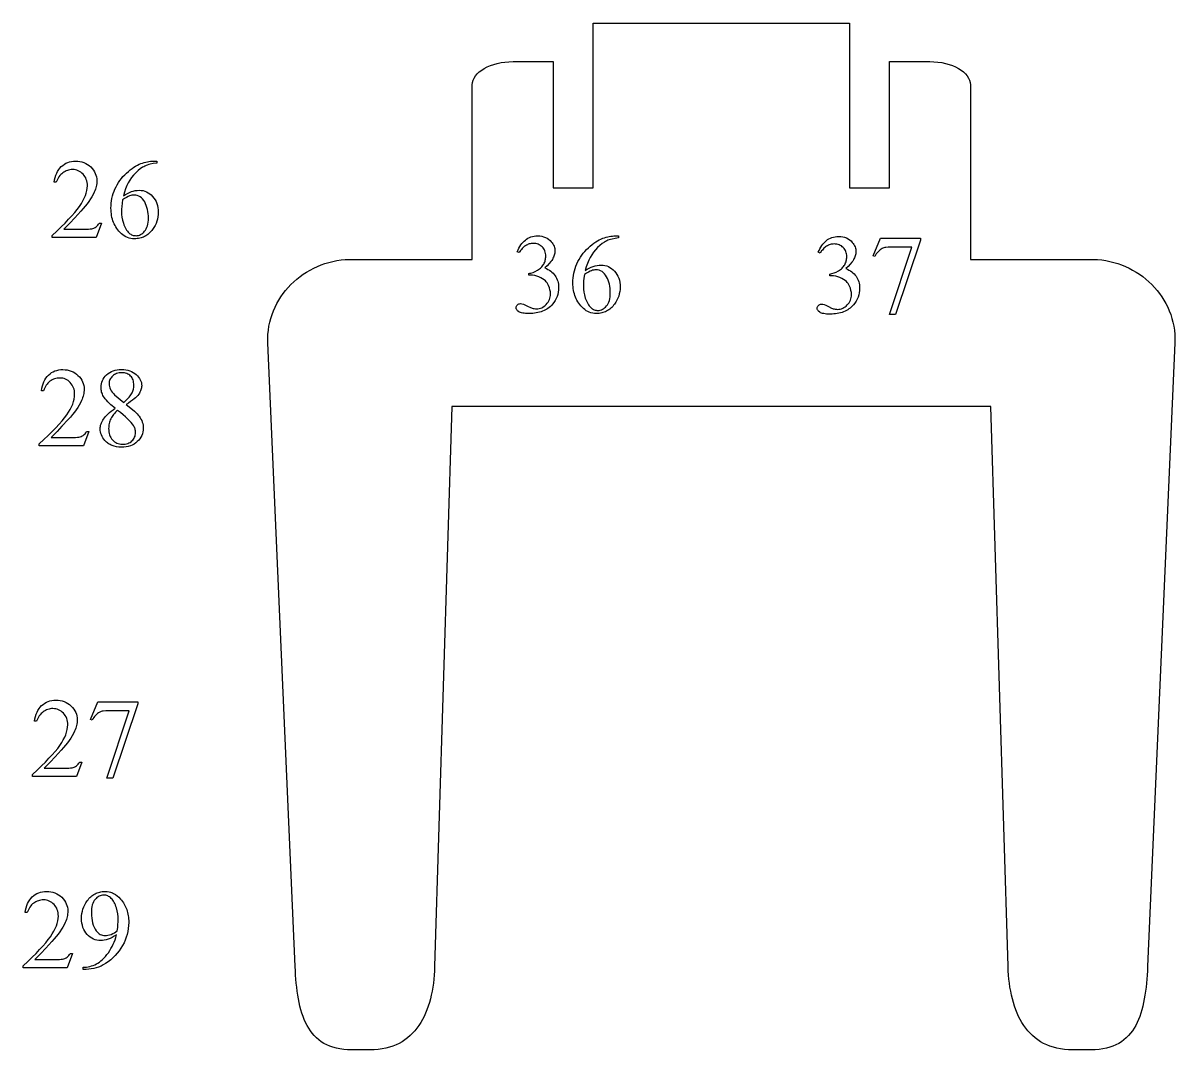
# Model space of a CAD drawing. Extents: x 6 to 600, y -207 to 349.
# Drawn here: x 513.2 to 599.9, y 13.1 to 90.4 of the extents above; entities that cross this region are included whole.
import ezdxf

# ---------------------------------------------------------------- set-up
doc = ezdxf.new("R2010")
doc.units = 0
doc.header["$MEASUREMENT"] = 0
doc.layers.add('EXT', color=1, linetype='CONTINUOUS')
doc.layers.add('TEXT', color=18, linetype='CONTINUOUS')

msp = doc.modelspace()

# ---------------------------------------------------------------- linework, layer by layer
at = {"layer": 'EXT'}
msp.add_lwpolyline([(537.783, 72.593), (547.03, 72.593), (547.03, 85.707), (547.046, 85.887), (547.093, 86.061), (547.169, 86.23), (547.272, 86.392), (547.402, 86.546), (547.556, 86.691), (547.733, 86.827), (547.931, 86.953), (548.149, 87.067), (548.385, 87.168), (548.638, 87.257), (548.905, 87.332), (549.187, 87.391), (549.48, 87.435), (549.783, 87.462), (550.095, 87.471), (553.117, 87.471), (553.117, 77.966), (556.117, 77.966), (556.117, 90.368), (575.408, 90.368), (575.408, 77.966), (578.408, 77.966), (578.408, 87.471), (581.43, 87.471), (581.742, 87.462), (582.045, 87.435), (582.338, 87.391), (582.62, 87.332), (582.888, 87.257), (583.14, 87.168), (583.376, 87.067), (583.594, 86.953), (583.793, 86.827), (583.969, 86.691), (584.123, 86.546), (584.253, 86.392), (584.356, 86.23), (584.432, 86.061), (584.479, 85.887), (584.495, 85.707), (584.495, 72.593), (593.742, 72.593), (594.059, 72.577), (594.371, 72.547), (594.68, 72.501), (594.985, 72.441), (595.285, 72.366), (595.579, 72.277), (595.868, 72.174), (596.151, 72.058), (596.427, 71.93), (596.696, 71.789), (596.957, 71.636), (597.211, 71.471), (597.455, 71.295), (597.691, 71.108), (597.918, 70.91), (598.134, 70.703), (598.341, 70.485), (598.536, 70.259), (598.72, 70.023), (598.892, 69.779), (599.052, 69.526), (599.2, 69.266), (599.334, 68.999), (599.455, 68.724), (599.561, 68.443), (599.653, 68.155), (599.73, 67.862), (599.792, 67.563), (599.837, 67.259), (599.866, 66.951), (599.879, 66.638), (599.873, 66.321), (597.819, 19.397), (597.803, 19.076), (597.784, 18.758), (597.761, 18.446), (597.734, 18.138), (597.702, 17.835), (597.665, 17.538), (597.622, 17.247), (597.574, 16.963), (597.519, 16.685), (597.458, 16.415), (597.389, 16.152), (597.313, 15.897), (597.229, 15.651), (597.136, 15.414), (597.035, 15.186), (596.924, 14.968), (596.804, 14.76), (596.673, 14.562), (596.532, 14.375), (596.38, 14.2), (596.217, 14.036), (596.042, 13.884), (595.855, 13.745), (595.656, 13.619), (595.443, 13.506), (595.217, 13.407), (594.978, 13.322), (594.724, 13.252), (594.455, 13.196), (594.171, 13.156), (593.872, 13.132), (593.557, 13.124), (592.195, 13.124), (591.878, 13.132), (591.573, 13.156), (591.281, 13.196), (591, 13.252), (590.732, 13.322), (590.475, 13.407), (590.23, 13.507), (589.995, 13.619), (589.772, 13.746), (589.56, 13.885), (589.359, 14.037), (589.169, 14.2), (588.989, 14.376), (588.819, 14.563), (588.659, 14.76), (588.509, 14.969), (588.369, 15.187), (588.239, 15.415), (588.118, 15.652), (588.007, 15.898), (587.904, 16.153), (587.81, 16.416), (587.726, 16.686), (587.649, 16.964), (587.582, 17.248), (587.522, 17.539), (587.471, 17.836), (587.427, 18.138), (587.392, 18.446), (587.364, 18.759), (587.343, 19.076), (587.329, 19.397), (586.033, 61.519), (565.763, 61.519), (545.492, 61.519), (544.196, 19.397), (544.182, 19.076), (544.162, 18.759), (544.133, 18.446), (544.098, 18.138), (544.054, 17.836), (544.003, 17.539), (543.943, 17.248), (543.876, 16.964), (543.799, 16.686), (543.715, 16.416), (543.621, 16.153), (543.519, 15.898), (543.407, 15.652), (543.286, 15.415), (543.156, 15.187), (543.016, 14.969), (542.866, 14.76), (542.706, 14.563), (542.537, 14.376), (542.356, 14.2), (542.166, 14.037), (541.965, 13.885), (541.753, 13.746), (541.53, 13.619), (541.296, 13.507), (541.05, 13.407), (540.793, 13.322), (540.525, 13.252), (540.244, 13.196), (539.952, 13.156), (539.647, 13.132), (539.331, 13.124), (537.968, 13.124), (537.653, 13.132), (537.354, 13.156), (537.07, 13.196), (536.802, 13.252), (536.548, 13.322), (536.308, 13.407), (536.082, 13.506), (535.869, 13.619), (535.67, 13.745), (535.483, 13.884), (535.308, 14.036), (535.145, 14.2), (534.993, 14.375), (534.852, 14.562), (534.722, 14.76), (534.601, 14.968), (534.49, 15.186), (534.389, 15.414), (534.296, 15.651), (534.212, 15.897), (534.136, 16.152), (534.067, 16.415), (534.006, 16.685), (533.951, 16.963), (533.903, 17.247), (533.86, 17.538), (533.823, 17.835), (533.791, 18.138), (533.764, 18.446), (533.741, 18.758), (533.722, 19.076), (533.706, 19.397), (531.652, 66.321), (531.647, 66.638), (531.659, 66.951), (531.688, 67.259), (531.733, 67.563), (531.795, 67.862), (531.872, 68.155), (531.964, 68.443), (532.07, 68.724), (532.191, 68.999), (532.325, 69.266), (532.473, 69.526), (532.633, 69.779), (532.805, 70.023), (532.989, 70.259), (533.185, 70.485), (533.391, 70.703), (533.607, 70.91), (533.834, 71.108), (534.07, 71.295), (534.314, 71.471), (534.568, 71.636), (534.829, 71.789), (535.098, 71.93), (535.374, 72.058), (535.657, 72.174), (535.946, 72.277), (536.24, 72.366), (536.54, 72.441), (536.845, 72.501), (537.154, 72.547), (537.467, 72.577)], close=True, dxfattribs=at)
at = {"layer": 'TEXT'}
for points in [[(519.134, 75.32), (518.74, 74.238), (515.421, 74.238), (515.421, 74.391), (515.774, 74.717), (516.099, 75.028), (516.398, 75.324), (516.669, 75.605), (516.913, 75.87), (517.13, 76.119), (517.32, 76.354), (517.483, 76.573), (517.623, 76.782), (517.744, 76.987), (517.847, 77.187), (517.931, 77.383), (517.996, 77.574), (518.043, 77.761), (518.071, 77.943), (518.08, 78.12), (518.075, 78.251), (518.06, 78.376), (518.034, 78.495), (517.998, 78.608), (517.952, 78.715), (517.896, 78.816), (517.829, 78.911), (517.752, 79), (517.669, 79.081), (517.581, 79.151), (517.489, 79.21), (517.393, 79.258), (517.293, 79.296), (517.189, 79.323), (517.081, 79.339), (516.968, 79.344), (516.866, 79.34), (516.766, 79.329), (516.669, 79.31), (516.575, 79.284), (516.483, 79.249), (516.394, 79.208), (516.308, 79.158), (516.224, 79.102), (516.144, 79.037), (516.07, 78.966), (516.001, 78.888), (515.937, 78.802), (515.879, 78.71), (515.826, 78.61), (515.779, 78.504), (515.736, 78.39), (515.583, 78.39), (515.614, 78.576), (515.655, 78.752), (515.707, 78.916), (515.768, 79.068), (515.84, 79.21), (515.922, 79.341), (516.014, 79.46), (516.116, 79.568), (516.227, 79.664), (516.344, 79.748), (516.468, 79.818), (516.599, 79.876), (516.736, 79.921), (516.88, 79.953), (517.031, 79.972), (517.188, 79.979), (517.356, 79.972), (517.516, 79.951), (517.67, 79.917), (517.816, 79.869), (517.956, 79.807), (518.088, 79.732), (518.213, 79.642), (518.331, 79.539), (518.439, 79.427), (518.532, 79.309), (518.61, 79.187), (518.675, 79.06), (518.725, 78.928), (518.761, 78.791), (518.782, 78.649), (518.79, 78.502), (518.786, 78.395), (518.777, 78.288), (518.762, 78.182), (518.74, 78.075), (518.712, 77.968), (518.678, 77.861), (518.637, 77.754), (518.59, 77.648), (518.508, 77.478), (518.413, 77.307), (518.307, 77.132), (518.188, 76.956), (518.058, 76.777), (517.915, 76.595), (517.761, 76.411), (517.595, 76.225), (517.127, 75.717), (516.756, 75.32), (516.482, 75.036), (516.305, 74.864), (517.773, 74.864), (517.981, 74.866), (518.154, 74.872), (518.295, 74.883), (518.402, 74.897), (518.49, 74.918), (518.573, 74.948), (518.653, 74.986), (518.727, 75.032), (518.798, 75.088), (518.863, 75.155), (518.924, 75.232), (518.98, 75.32)], [(523.295, 79.979), (523.295, 79.825), (523.033, 79.792), (522.797, 79.744), (522.689, 79.715), (522.586, 79.683), (522.49, 79.647), (522.401, 79.608), (522.314, 79.564), (522.228, 79.515), (522.056, 79.401), (521.886, 79.265), (521.716, 79.108), (521.554, 78.935), (521.407, 78.753), (521.274, 78.561), (521.156, 78.359), (521.05, 78.143), (520.952, 77.907), (520.864, 77.652), (520.785, 77.378), (520.934, 77.474), (521.084, 77.558), (521.233, 77.628), (521.383, 77.686), (521.533, 77.731), (521.683, 77.763), (521.833, 77.782), (521.984, 77.789), (522.125, 77.781), (522.262, 77.76), (522.395, 77.723), (522.522, 77.672), (522.644, 77.607), (522.762, 77.527), (522.875, 77.433), (522.983, 77.324), (523.083, 77.204), (523.169, 77.075), (523.241, 76.938), (523.301, 76.793), (523.347, 76.64), (523.38, 76.478), (523.4, 76.308), (523.407, 76.129), (523.4, 75.955), (523.38, 75.785), (523.346, 75.618), (523.3, 75.455), (523.24, 75.296), (523.166, 75.142), (523.079, 74.991), (522.979, 74.843), (522.914, 74.758), (522.845, 74.678), (522.775, 74.604), (522.701, 74.535), (522.625, 74.471), (522.547, 74.414), (522.466, 74.361), (522.382, 74.314), (522.296, 74.273), (522.207, 74.237), (522.115, 74.207), (522.021, 74.182), (521.924, 74.163), (521.825, 74.149), (521.723, 74.141), (521.619, 74.138), (521.477, 74.144), (521.341, 74.162), (521.211, 74.192), (521.086, 74.234), (520.966, 74.287), (520.852, 74.353), (520.743, 74.43), (520.64, 74.52), (520.544, 74.614), (520.455, 74.712), (520.372, 74.814), (520.295, 74.919), (520.224, 75.027), (520.159, 75.139), (520.101, 75.254), (520.049, 75.372), (520.002, 75.494), (519.962, 75.62), (519.928, 75.749), (519.901, 75.881), (519.879, 76.017), (519.864, 76.156), (519.855, 76.299), (519.851, 76.445), (519.856, 76.632), (519.87, 76.817), (519.894, 77), (519.927, 77.181), (519.97, 77.359), (520.022, 77.535), (520.083, 77.709), (520.154, 77.88), (520.234, 78.048), (520.322, 78.21), (520.418, 78.369), (520.522, 78.522), (520.634, 78.67), (520.754, 78.814), (520.883, 78.953), (521.019, 79.087), (521.159, 79.213), (521.297, 79.329), (521.434, 79.434), (521.569, 79.528), (521.703, 79.611), (521.836, 79.684), (521.966, 79.745), (522.096, 79.796), (522.223, 79.839), (522.348, 79.876), (522.472, 79.908), (522.592, 79.933), (522.711, 79.953), (522.828, 79.967), (522.942, 79.976), (523.054, 79.979)], [(520.714, 77.075), (520.682, 76.809), (520.658, 76.569), (520.644, 76.356), (520.64, 76.171), (520.649, 75.967), (520.676, 75.755), (520.722, 75.535), (520.787, 75.306), (520.826, 75.192), (520.869, 75.085), (520.917, 74.983), (520.97, 74.887), (521.027, 74.798), (521.088, 74.714), (521.154, 74.637), (521.225, 74.565), (521.279, 74.52), (521.336, 74.48), (521.396, 74.447), (521.459, 74.419), (521.525, 74.398), (521.593, 74.383), (521.665, 74.374), (521.739, 74.37), (521.828, 74.376), (521.915, 74.392), (521.999, 74.418), (522.081, 74.456), (522.16, 74.503), (522.237, 74.562), (522.312, 74.631), (522.384, 74.711), (522.451, 74.8), (522.508, 74.899), (522.557, 75.007), (522.597, 75.123), (522.628, 75.249), (522.65, 75.384), (522.664, 75.528), (522.668, 75.681), (522.664, 75.856), (522.651, 76.024), (522.628, 76.186), (522.598, 76.343), (522.558, 76.493), (522.509, 76.638), (522.452, 76.777), (522.386, 76.909), (522.312, 77.031), (522.23, 77.136), (522.141, 77.225), (522.045, 77.298), (521.941, 77.355), (521.83, 77.395), (521.711, 77.42), (521.585, 77.428), (521.505, 77.424), (521.422, 77.411), (521.336, 77.39), (521.247, 77.361), (521.146, 77.319), (521.024, 77.257), (520.88, 77.175)], [(550.411, 73.17), (550.473, 73.308), (550.539, 73.438), (550.609, 73.56), (550.683, 73.673), (550.761, 73.779), (550.843, 73.877), (550.929, 73.966), (551.019, 74.047), (551.113, 74.12), (551.213, 74.182), (551.319, 74.236), (551.431, 74.279), (551.548, 74.313), (551.671, 74.337), (551.799, 74.351), (551.933, 74.356), (552.097, 74.349), (552.252, 74.329), (552.396, 74.294), (552.531, 74.246), (552.655, 74.185), (552.77, 74.109), (552.875, 74.02), (552.97, 73.917), (553.035, 73.834), (553.09, 73.75), (553.137, 73.664), (553.176, 73.577), (553.206, 73.489), (553.227, 73.399), (553.24, 73.308), (553.244, 73.216), (553.241, 73.139), (553.232, 73.061), (553.217, 72.984), (553.196, 72.906), (553.169, 72.828), (553.136, 72.749), (553.096, 72.67), (553.051, 72.591), (553, 72.512), (552.943, 72.432), (552.81, 72.271), (552.653, 72.109), (552.473, 71.946), (552.598, 71.893), (552.716, 71.834), (552.826, 71.769), (552.928, 71.699), (553.022, 71.624), (553.108, 71.543), (553.186, 71.457), (553.257, 71.365), (553.319, 71.269), (553.373, 71.168), (553.418, 71.064), (553.456, 70.955), (553.485, 70.842), (553.505, 70.724), (553.518, 70.603), (553.522, 70.478), (553.515, 70.298), (553.493, 70.125), (553.457, 69.958), (553.406, 69.796), (553.341, 69.641), (553.261, 69.492), (553.166, 69.349), (553.057, 69.212), (552.98, 69.128), (552.898, 69.049), (552.811, 68.976), (552.721, 68.908), (552.626, 68.845), (552.527, 68.788), (552.423, 68.736), (552.316, 68.69), (552.204, 68.649), (552.088, 68.614), (551.968, 68.584), (551.843, 68.559), (551.715, 68.54), (551.582, 68.526), (551.444, 68.518), (551.303, 68.516), (551.166, 68.518), (551.041, 68.524), (550.928, 68.535), (550.825, 68.551), (550.734, 68.571), (550.654, 68.595), (550.586, 68.624), (550.529, 68.657), (550.439, 68.728), (550.404, 68.765), (550.375, 68.803), (550.353, 68.841), (550.337, 68.88), (550.327, 68.919), (550.324, 68.959), (550.33, 69.018), (550.348, 69.072), (550.379, 69.124), (550.421, 69.171), (550.472, 69.211), (550.529, 69.239), (550.59, 69.257), (550.656, 69.262), (550.76, 69.254), (550.867, 69.229), (550.982, 69.181), (551.187, 69.078), (551.397, 68.973), (551.474, 68.941), (551.531, 68.922), (551.609, 68.902), (551.69, 68.888), (551.773, 68.879), (551.859, 68.876), (551.963, 68.882), (552.063, 68.897), (552.16, 68.923), (552.254, 68.958), (552.345, 69.004), (552.431, 69.061), (552.515, 69.127), (552.595, 69.204), (552.668, 69.288), (552.732, 69.376), (552.786, 69.467), (552.83, 69.562), (552.864, 69.661), (552.889, 69.763), (552.903, 69.87), (552.908, 69.98), (552.899, 70.143), (552.872, 70.303), (552.826, 70.462), (552.763, 70.619), (552.708, 70.728), (552.65, 70.823), (552.589, 70.904), (552.526, 70.971), (552.429, 71.052), (552.315, 71.129), (552.184, 71.203), (552.037, 71.272), (551.881, 71.331), (551.723, 71.373), (551.563, 71.398), (551.402, 71.407), (551.27, 71.407), (551.27, 71.531), (551.352, 71.544), (551.434, 71.562), (551.598, 71.611), (551.762, 71.68), (551.927, 71.768), (552.007, 71.818), (552.081, 71.87), (552.149, 71.925), (552.212, 71.982), (552.269, 72.042), (552.32, 72.105), (552.366, 72.169), (552.406, 72.237), (552.441, 72.306), (552.472, 72.377), (552.497, 72.449), (552.518, 72.524), (552.535, 72.6), (552.546, 72.678), (552.553, 72.757), (552.556, 72.838), (552.551, 72.942), (552.539, 73.041), (552.518, 73.135), (552.489, 73.224), (552.451, 73.308), (552.405, 73.387), (552.351, 73.46), (552.288, 73.529), (552.219, 73.59), (552.146, 73.644), (552.069, 73.689), (551.988, 73.726), (551.902, 73.755), (551.813, 73.776), (551.72, 73.788), (551.622, 73.792), (551.543, 73.789), (551.465, 73.781), (551.388, 73.768), (551.314, 73.749), (551.241, 73.725), (551.17, 73.695), (551.1, 73.66), (551.032, 73.62), (550.966, 73.574), (550.901, 73.523), (550.838, 73.467), (550.777, 73.405), (550.717, 73.338), (550.659, 73.265), (550.548, 73.104)], [(558.035, 74.356), (558.035, 74.203), (557.774, 74.169), (557.538, 74.121), (557.429, 74.092), (557.327, 74.06), (557.231, 74.024), (557.141, 73.985), (557.055, 73.941), (556.969, 73.892), (556.797, 73.778), (556.626, 73.642), (556.457, 73.485), (556.295, 73.312), (556.148, 73.13), (556.015, 72.938), (555.897, 72.736), (555.79, 72.52), (555.693, 72.285), (555.605, 72.03), (555.526, 71.755), (555.675, 71.852), (555.825, 71.935), (555.974, 72.006), (556.124, 72.063), (556.274, 72.108), (556.424, 72.14), (556.574, 72.16), (556.724, 72.166), (556.866, 72.159), (557.003, 72.137), (557.135, 72.101), (557.263, 72.05), (557.385, 71.985), (557.503, 71.905), (557.616, 71.81), (557.724, 71.701), (557.823, 71.581), (557.909, 71.453), (557.982, 71.316), (558.042, 71.17), (558.088, 71.017), (558.121, 70.855), (558.141, 70.685), (558.147, 70.507), (558.141, 70.332), (558.121, 70.162), (558.087, 69.995), (558.041, 69.833), (557.98, 69.674), (557.907, 69.519), (557.82, 69.368), (557.72, 69.221), (557.654, 69.135), (557.586, 69.055), (557.515, 68.981), (557.442, 68.912), (557.366, 68.849), (557.288, 68.791), (557.206, 68.739), (557.123, 68.692), (557.036, 68.651), (556.947, 68.615), (556.856, 68.584), (556.762, 68.56), (556.665, 68.54), (556.566, 68.527), (556.464, 68.518), (556.359, 68.516), (556.218, 68.522), (556.082, 68.539), (555.951, 68.569), (555.826, 68.611), (555.707, 68.665), (555.593, 68.73), (555.484, 68.808), (555.38, 68.897), (555.285, 68.992), (555.196, 69.09), (555.113, 69.191), (555.036, 69.296), (554.965, 69.404), (554.9, 69.516), (554.842, 69.631), (554.789, 69.75), (554.743, 69.872), (554.703, 69.997), (554.669, 70.126), (554.642, 70.258), (554.62, 70.394), (554.605, 70.533), (554.595, 70.676), (554.592, 70.822), (554.597, 71.01), (554.611, 71.195), (554.635, 71.378), (554.668, 71.558), (554.711, 71.737), (554.763, 71.912), (554.824, 72.086), (554.895, 72.257), (554.975, 72.425), (555.063, 72.588), (555.159, 72.746), (555.263, 72.899), (555.375, 73.048), (555.495, 73.191), (555.624, 73.33), (555.76, 73.464), (555.9, 73.591), (556.038, 73.706), (556.175, 73.811), (556.31, 73.905), (556.444, 73.988), (556.576, 74.061), (556.707, 74.123), (556.836, 74.174), (556.964, 74.217), (557.089, 74.254), (557.212, 74.285), (557.333, 74.311), (557.452, 74.331), (557.568, 74.345), (557.683, 74.353), (557.795, 74.356)], [(573.05, 73.126), (573.112, 73.264), (573.178, 73.394), (573.248, 73.516), (573.322, 73.629), (573.4, 73.735), (573.482, 73.832), (573.567, 73.922), (573.657, 74.003), (573.752, 74.076), (573.852, 74.138), (573.958, 74.191), (574.069, 74.235), (574.187, 74.269), (574.309, 74.293), (574.438, 74.307), (574.572, 74.312), (574.736, 74.305), (574.89, 74.285), (575.035, 74.25), (575.169, 74.202), (575.294, 74.14), (575.409, 74.065), (575.514, 73.975), (575.609, 73.872), (575.673, 73.79), (575.729, 73.706), (575.776, 73.62), (575.814, 73.533), (575.844, 73.445), (575.866, 73.355), (575.878, 73.264), (575.883, 73.171), (575.88, 73.094), (575.871, 73.017), (575.856, 72.94), (575.835, 72.862), (575.807, 72.784), (575.774, 72.705), (575.735, 72.626), (575.69, 72.547), (575.639, 72.468), (575.581, 72.388), (575.449, 72.227), (575.292, 72.065), (575.111, 71.902), (575.237, 71.848), (575.355, 71.79), (575.465, 71.725), (575.566, 71.655), (575.661, 71.58), (575.747, 71.499), (575.825, 71.413), (575.895, 71.321), (575.957, 71.225), (576.011, 71.124), (576.057, 71.019), (576.094, 70.911), (576.123, 70.798), (576.144, 70.68), (576.157, 70.559), (576.161, 70.434), (576.153, 70.254), (576.132, 70.081), (576.095, 69.913), (576.045, 69.752), (575.979, 69.597), (575.899, 69.448), (575.805, 69.305), (575.696, 69.168), (575.618, 69.084), (575.536, 69.005), (575.45, 68.932), (575.359, 68.863), (575.265, 68.801), (575.165, 68.744), (575.062, 68.692), (574.955, 68.646), (574.843, 68.605), (574.727, 68.569), (574.606, 68.54), (574.482, 68.515), (574.353, 68.496), (574.22, 68.482), (574.083, 68.474), (573.941, 68.471), (573.805, 68.474), (573.68, 68.48), (573.566, 68.491), (573.464, 68.507), (573.373, 68.527), (573.293, 68.551), (573.225, 68.579), (573.168, 68.612), (573.078, 68.684), (573.043, 68.721), (573.014, 68.759), (572.991, 68.797), (572.975, 68.836), (572.966, 68.875), (572.962, 68.915), (572.969, 68.974), (572.987, 69.028), (573.017, 69.079), (573.06, 69.127), (573.111, 69.167), (573.167, 69.195), (573.228, 69.212), (573.294, 69.218), (573.399, 69.21), (573.506, 69.185), (573.621, 69.137), (573.825, 69.034), (574.036, 68.929), (574.112, 68.897), (574.17, 68.878), (574.248, 68.858), (574.328, 68.844), (574.411, 68.835), (574.497, 68.832), (574.601, 68.837), (574.702, 68.853), (574.799, 68.878), (574.893, 68.914), (574.983, 68.96), (575.07, 69.017), (575.154, 69.083), (575.234, 69.16), (575.307, 69.244), (575.371, 69.331), (575.424, 69.423), (575.468, 69.518), (575.503, 69.617), (575.527, 69.719), (575.542, 69.826), (575.547, 69.936), (575.538, 70.099), (575.51, 70.259), (575.465, 70.418), (575.402, 70.575), (575.346, 70.684), (575.289, 70.779), (575.228, 70.86), (575.165, 70.927), (575.068, 71.008), (574.954, 71.085), (574.823, 71.159), (574.676, 71.228), (574.519, 71.287), (574.361, 71.329), (574.202, 71.354), (574.041, 71.363), (573.908, 71.363), (573.908, 71.487), (573.99, 71.5), (574.072, 71.518), (574.236, 71.567), (574.401, 71.636), (574.566, 71.724), (574.645, 71.774), (574.719, 71.826), (574.788, 71.881), (574.85, 71.938), (574.907, 71.998), (574.959, 72.06), (575.005, 72.125), (575.045, 72.192), (575.08, 72.262), (575.11, 72.333), (575.136, 72.405), (575.157, 72.48), (575.173, 72.556), (575.185, 72.633), (575.192, 72.713), (575.194, 72.794), (575.19, 72.898), (575.177, 72.997), (575.157, 73.091), (575.127, 73.18), (575.09, 73.264), (575.044, 73.343), (574.989, 73.416), (574.927, 73.485), (574.858, 73.546), (574.785, 73.6), (574.708, 73.645), (574.626, 73.682), (574.541, 73.711), (574.452, 73.732), (574.358, 73.744), (574.261, 73.748), (574.181, 73.745), (574.103, 73.737), (574.027, 73.724), (573.953, 73.705), (573.88, 73.681), (573.808, 73.651), (573.739, 73.616), (573.671, 73.576), (573.604, 73.53), (573.54, 73.479), (573.477, 73.423), (573.415, 73.361), (573.356, 73.293), (573.298, 73.221), (573.186, 73.059)], [(577.72, 74.196), (580.736, 74.196), (580.736, 74.038), (578.861, 68.455), (578.397, 68.455), (580.077, 73.52), (578.529, 73.52), (578.312, 73.513), (578.128, 73.492), (578.049, 73.476), (577.978, 73.457), (577.915, 73.434), (577.861, 73.408), (577.776, 73.357), (577.696, 73.299), (577.619, 73.236), (577.547, 73.165), (577.479, 73.088), (577.416, 73.005), (577.356, 72.915), (577.301, 72.819), (577.181, 72.864)], [(555.455, 71.453), (555.422, 71.186), (555.399, 70.946), (555.385, 70.734), (555.38, 70.548), (555.39, 70.345), (555.417, 70.133), (555.463, 69.912), (555.528, 69.683), (555.567, 69.57), (555.61, 69.462), (555.658, 69.36), (555.711, 69.265), (555.768, 69.175), (555.829, 69.092), (555.895, 69.014), (555.965, 68.943), (556.02, 68.897), (556.077, 68.858), (556.137, 68.824), (556.2, 68.797), (556.265, 68.775), (556.334, 68.76), (556.405, 68.751), (556.48, 68.748), (556.569, 68.753), (556.655, 68.769), (556.74, 68.796), (556.821, 68.833), (556.901, 68.881), (556.978, 68.939), (557.053, 69.008), (557.125, 69.088), (557.191, 69.178), (557.249, 69.276), (557.298, 69.384), (557.338, 69.501), (557.369, 69.627), (557.391, 69.762), (557.405, 69.906), (557.409, 70.059), (557.405, 70.233), (557.391, 70.401), (557.369, 70.564), (557.338, 70.72), (557.299, 70.871), (557.25, 71.015), (557.193, 71.154), (557.127, 71.287), (557.053, 71.408), (556.971, 71.513), (556.882, 71.603), (556.786, 71.675), (556.682, 71.732), (556.571, 71.773), (556.452, 71.797), (556.326, 71.805), (556.246, 71.801), (556.163, 71.789), (556.077, 71.768), (555.988, 71.739), (555.887, 71.696), (555.765, 71.634), (555.621, 71.553)], [(518.174, 59.642), (517.78, 58.56), (514.461, 58.56), (514.461, 58.713), (514.814, 59.04), (515.139, 59.351), (515.438, 59.646), (515.709, 59.927), (515.953, 60.192), (516.17, 60.442), (516.36, 60.676), (516.523, 60.895), (516.663, 61.105), (516.784, 61.309), (516.887, 61.51), (516.971, 61.705), (517.036, 61.896), (517.083, 62.083), (517.111, 62.265), (517.12, 62.443), (517.115, 62.573), (517.1, 62.698), (517.074, 62.817), (517.038, 62.93), (516.992, 63.037), (516.936, 63.138), (516.869, 63.233), (516.793, 63.322), (516.709, 63.403), (516.621, 63.473), (516.529, 63.532), (516.433, 63.58), (516.333, 63.618), (516.229, 63.645), (516.121, 63.661), (516.009, 63.666), (515.906, 63.662), (515.807, 63.651), (515.709, 63.632), (515.615, 63.606), (515.523, 63.571), (515.434, 63.53), (515.348, 63.48), (515.264, 63.424), (515.184, 63.359), (515.11, 63.288), (515.041, 63.21), (514.977, 63.124), (514.919, 63.032), (514.866, 62.932), (514.819, 62.826), (514.777, 62.712), (514.623, 62.712), (514.654, 62.898), (514.695, 63.074), (514.747, 63.238), (514.808, 63.39), (514.88, 63.532), (514.962, 63.663), (515.054, 63.782), (515.156, 63.89), (515.267, 63.987), (515.384, 64.07), (515.508, 64.141), (515.639, 64.198), (515.776, 64.243), (515.92, 64.275), (516.071, 64.295), (516.229, 64.301), (516.396, 64.294), (516.557, 64.273), (516.71, 64.239), (516.856, 64.191), (516.996, 64.129), (517.128, 64.054), (517.253, 63.964), (517.371, 63.861), (517.479, 63.749), (517.572, 63.632), (517.651, 63.509), (517.715, 63.382), (517.765, 63.25), (517.801, 63.113), (517.823, 62.971), (517.83, 62.824), (517.827, 62.717), (517.817, 62.611), (517.802, 62.504), (517.78, 62.397), (517.752, 62.29), (517.718, 62.183), (517.677, 62.076), (517.631, 61.97), (517.548, 61.8), (517.453, 61.629), (517.347, 61.455), (517.228, 61.278), (517.098, 61.099), (516.955, 60.917), (516.801, 60.733), (516.635, 60.547), (516.167, 60.039), (515.796, 59.642), (515.522, 59.358), (515.345, 59.186), (516.813, 59.186), (517.021, 59.188), (517.195, 59.194), (517.335, 59.205), (517.442, 59.219), (517.53, 59.24), (517.613, 59.27), (517.693, 59.308), (517.768, 59.354), (517.838, 59.41), (517.903, 59.477), (517.964, 59.554), (518.021, 59.642)], [(520.157, 61.393), (519.853, 61.653), (519.723, 61.773), (519.608, 61.887), (519.508, 61.993), (519.422, 62.093), (519.352, 62.186), (519.296, 62.272), (519.251, 62.356), (519.212, 62.44), (519.179, 62.525), (519.151, 62.611), (519.13, 62.697), (519.115, 62.784), (519.106, 62.872), (519.103, 62.961), (519.11, 63.096), (519.13, 63.225), (519.163, 63.35), (519.209, 63.471), (519.269, 63.586), (519.341, 63.697), (519.427, 63.803), (519.526, 63.905), (519.636, 63.998), (519.755, 64.078), (519.883, 64.146), (520.019, 64.202), (520.164, 64.245), (520.317, 64.276), (520.48, 64.295), (520.651, 64.301), (520.816, 64.295), (520.974, 64.278), (521.123, 64.249), (521.264, 64.209), (521.397, 64.157), (521.522, 64.093), (521.638, 64.018), (521.746, 63.932), (521.843, 63.838), (521.927, 63.741), (521.998, 63.64), (522.057, 63.537), (522.102, 63.43), (522.135, 63.32), (522.154, 63.206), (522.16, 63.09), (522.157, 63.011), (522.146, 62.931), (522.129, 62.851), (522.104, 62.771), (522.073, 62.691), (522.034, 62.61), (521.989, 62.528), (521.936, 62.447), (521.873, 62.363), (521.794, 62.276), (521.7, 62.185), (521.591, 62.09), (521.467, 61.992), (521.327, 61.89), (521.173, 61.784), (521.003, 61.675), (521.337, 61.408), (521.61, 61.171), (521.723, 61.064), (521.821, 60.964), (521.903, 60.872), (521.97, 60.787), (522.044, 60.681), (522.108, 60.573), (522.162, 60.464), (522.206, 60.353), (522.241, 60.241), (522.265, 60.127), (522.28, 60.012), (522.285, 59.896), (522.278, 59.75), (522.257, 59.61), (522.221, 59.475), (522.172, 59.345), (522.108, 59.221), (522.031, 59.103), (521.939, 58.989), (521.833, 58.881), (521.715, 58.783), (521.589, 58.697), (521.454, 58.625), (521.31, 58.565), (521.157, 58.519), (520.996, 58.487), (520.826, 58.467), (520.646, 58.46), (520.452, 58.468), (520.268, 58.492), (520.095, 58.531), (519.934, 58.586), (519.857, 58.619), (519.783, 58.656), (519.712, 58.697), (519.644, 58.743), (519.578, 58.792), (519.515, 58.845), (519.455, 58.901), (519.398, 58.962), (519.314, 59.064), (519.242, 59.168), (519.18, 59.274), (519.13, 59.383), (519.091, 59.494), (519.063, 59.608), (519.047, 59.723), (519.041, 59.842), (519.045, 59.935), (519.057, 60.028), (519.076, 60.121), (519.104, 60.213), (519.139, 60.306), (519.182, 60.398), (519.233, 60.49), (519.292, 60.582), (519.36, 60.675), (519.44, 60.77), (519.531, 60.868), (519.634, 60.968), (519.747, 61.071), (519.873, 61.176), (520.009, 61.283)], [(520.808, 61.837), (521.034, 62.049), (521.215, 62.238), (521.288, 62.323), (521.349, 62.403), (521.4, 62.476), (521.439, 62.544), (521.497, 62.678), (521.538, 62.821), (521.563, 62.972), (521.571, 63.131), (521.568, 63.237), (521.556, 63.337), (521.537, 63.431), (521.51, 63.52), (521.476, 63.602), (521.434, 63.678), (521.384, 63.749), (521.327, 63.814), (521.263, 63.871), (521.193, 63.922), (521.118, 63.964), (521.037, 63.999), (520.951, 64.026), (520.859, 64.045), (520.762, 64.056), (520.659, 64.06), (520.555, 64.057), (520.457, 64.045), (520.364, 64.026), (520.275, 63.999), (520.191, 63.965), (520.113, 63.923), (520.039, 63.873), (519.97, 63.816), (519.908, 63.753), (519.854, 63.688), (519.808, 63.62), (519.771, 63.55), (519.742, 63.477), (519.721, 63.402), (519.709, 63.324), (519.705, 63.243), (519.712, 63.135), (519.732, 63.027), (519.767, 62.92), (519.815, 62.812), (519.875, 62.705), (519.948, 62.601), (520.032, 62.5), (520.128, 62.401)], [(520.352, 61.235), (520.269, 61.162), (520.191, 61.087), (520.119, 61.01), (520.052, 60.932), (519.991, 60.852), (519.936, 60.771), (519.886, 60.688), (519.842, 60.603), (519.803, 60.516), (519.769, 60.428), (519.741, 60.338), (519.717, 60.247), (519.699, 60.153), (519.686, 60.058), (519.678, 59.961), (519.676, 59.862), (519.68, 59.732), (519.694, 59.608), (519.717, 59.491), (519.749, 59.381), (519.79, 59.277), (519.84, 59.18), (519.9, 59.089), (519.968, 59.006), (520.044, 58.93), (520.124, 58.865), (520.21, 58.81), (520.301, 58.765), (520.396, 58.729), (520.497, 58.704), (520.602, 58.689), (520.713, 58.684), (520.822, 58.688), (520.926, 58.7), (521.024, 58.72), (521.116, 58.747), (521.203, 58.783), (521.284, 58.827), (521.36, 58.878), (521.43, 58.937), (521.494, 59.002), (521.548, 59.071), (521.595, 59.142), (521.633, 59.217), (521.662, 59.296), (521.683, 59.378), (521.696, 59.463), (521.7, 59.551), (521.698, 59.625), (521.69, 59.697), (521.678, 59.766), (521.661, 59.834), (521.638, 59.9), (521.611, 59.964), (521.579, 60.026), (521.542, 60.086), (521.459, 60.2), (521.358, 60.323), (521.237, 60.454), (521.097, 60.593), (520.939, 60.741), (520.762, 60.898), (520.566, 61.062)], [(517.656, 34.777), (517.261, 33.694), (513.943, 33.694), (513.943, 33.847), (514.295, 34.174), (514.621, 34.485), (514.919, 34.78), (515.19, 35.061), (515.435, 35.326), (515.652, 35.576), (515.842, 35.81), (516.005, 36.029), (516.145, 36.239), (516.266, 36.443), (516.369, 36.644), (516.453, 36.839), (516.518, 37.03), (516.565, 37.217), (516.593, 37.399), (516.602, 37.577), (516.597, 37.707), (516.581, 37.832), (516.556, 37.951), (516.52, 38.064), (516.474, 38.171), (516.418, 38.272), (516.351, 38.367), (516.274, 38.456), (516.19, 38.537), (516.102, 38.607), (516.01, 38.666), (515.914, 38.714), (515.814, 38.752), (515.71, 38.779), (515.602, 38.795), (515.49, 38.8), (515.388, 38.797), (515.288, 38.785), (515.191, 38.766), (515.097, 38.74), (515.005, 38.706), (514.916, 38.664), (514.829, 38.615), (514.746, 38.558), (514.666, 38.494), (514.591, 38.422), (514.522, 38.344), (514.459, 38.259), (514.401, 38.166), (514.348, 38.067), (514.3, 37.96), (514.258, 37.846), (514.105, 37.846), (514.136, 38.033), (514.177, 38.208), (514.228, 38.372), (514.29, 38.525), (514.362, 38.666), (514.443, 38.797), (514.535, 38.916), (514.638, 39.024), (514.748, 39.121), (514.866, 39.204), (514.99, 39.275), (515.12, 39.332), (515.258, 39.377), (515.402, 39.409), (515.553, 39.429), (515.71, 39.435), (515.878, 39.428), (516.038, 39.408), (516.192, 39.373), (516.338, 39.325), (516.477, 39.263), (516.61, 39.188), (516.735, 39.098), (516.853, 38.995), (516.96, 38.883), (517.053, 38.766), (517.132, 38.643), (517.197, 38.516), (517.247, 38.384), (517.283, 38.247), (517.304, 38.105), (517.311, 37.958), (517.308, 37.851), (517.299, 37.745), (517.283, 37.638), (517.261, 37.531), (517.233, 37.424), (517.199, 37.317), (517.159, 37.211), (517.112, 37.104), (517.029, 36.935), (516.935, 36.763), (516.828, 36.589), (516.71, 36.412), (516.579, 36.233), (516.437, 36.051), (516.283, 35.867), (516.117, 35.681), (515.649, 35.173), (515.278, 34.777), (515.004, 34.492), (514.826, 34.32), (516.295, 34.32), (516.502, 34.322), (516.676, 34.329), (516.816, 34.339), (516.923, 34.353), (517.011, 34.374), (517.095, 34.404), (517.174, 34.442), (517.249, 34.488), (517.319, 34.544), (517.385, 34.611), (517.446, 34.689), (517.502, 34.777)], [(518.863, 39.319), (521.878, 39.319), (521.878, 39.161), (520.003, 33.578), (519.539, 33.578), (521.219, 38.643), (519.672, 38.643), (519.454, 38.636), (519.27, 38.615), (519.191, 38.599), (519.12, 38.58), (519.058, 38.557), (519.004, 38.531), (518.919, 38.48), (518.838, 38.422), (518.762, 38.358), (518.69, 38.288), (518.622, 38.211), (518.558, 38.128), (518.499, 38.038), (518.444, 37.942), (518.323, 37.987)], [(516.95, 20.386), (516.556, 19.303), (513.237, 19.303), (513.237, 19.457), (513.59, 19.783), (513.915, 20.094), (514.214, 20.39), (514.485, 20.67), (514.729, 20.935), (514.946, 21.185), (515.136, 21.42), (515.299, 21.639), (515.439, 21.848), (515.56, 22.053), (515.663, 22.253), (515.747, 22.449), (515.812, 22.64), (515.859, 22.826), (515.887, 23.008), (515.896, 23.186), (515.891, 23.317), (515.876, 23.442), (515.85, 23.561), (515.815, 23.673), (515.768, 23.78), (515.712, 23.881), (515.646, 23.976), (515.569, 24.065), (515.485, 24.146), (515.397, 24.216), (515.305, 24.275), (515.209, 24.324), (515.109, 24.361), (515.005, 24.388), (514.897, 24.404), (514.785, 24.41), (514.682, 24.406), (514.583, 24.395), (514.486, 24.376), (514.391, 24.349), (514.299, 24.315), (514.21, 24.273), (514.124, 24.224), (514.04, 24.167), (513.96, 24.103), (513.886, 24.032), (513.817, 23.953), (513.753, 23.868), (513.695, 23.775), (513.642, 23.676), (513.595, 23.569), (513.553, 23.456), (513.399, 23.456), (513.43, 23.642), (513.471, 23.817), (513.523, 23.981), (513.584, 24.134), (513.656, 24.276), (513.738, 24.406), (513.83, 24.526), (513.932, 24.634), (514.043, 24.73), (514.16, 24.813), (514.284, 24.884), (514.415, 24.942), (514.552, 24.987), (514.696, 25.019), (514.847, 25.038), (515.005, 25.044), (515.172, 25.038), (515.333, 25.017), (515.486, 24.983), (515.633, 24.935), (515.772, 24.873), (515.904, 24.797), (516.029, 24.708), (516.147, 24.605), (516.255, 24.492), (516.348, 24.375), (516.427, 24.253), (516.491, 24.126), (516.541, 23.994), (516.577, 23.856), (516.599, 23.715), (516.606, 23.568), (516.603, 23.461), (516.593, 23.354), (516.578, 23.247), (516.556, 23.14), (516.528, 23.034), (516.494, 22.927), (516.453, 22.82), (516.407, 22.713), (516.324, 22.544), (516.229, 22.372), (516.123, 22.198), (516.004, 22.021), (515.874, 21.842), (515.732, 21.661), (515.577, 21.477), (515.411, 21.29), (514.943, 20.782), (514.572, 20.386), (514.298, 20.102), (514.121, 19.93), (515.59, 19.93), (515.797, 19.932), (515.971, 19.938), (516.111, 19.948), (516.218, 19.963), (516.306, 19.984), (516.39, 20.013), (516.469, 20.051), (516.544, 20.098), (516.614, 20.154), (516.679, 20.221), (516.74, 20.298), (516.797, 20.386)], [(517.751, 19.187), (517.751, 19.341), (517.884, 19.346), (518.016, 19.359), (518.145, 19.38), (518.271, 19.408), (518.396, 19.443), (518.518, 19.485), (518.637, 19.535), (518.755, 19.592), (518.87, 19.658), (518.985, 19.736), (519.099, 19.825), (519.211, 19.925), (519.323, 20.037), (519.434, 20.16), (519.544, 20.294), (519.653, 20.44), (519.757, 20.593), (519.853, 20.75), (519.941, 20.911), (520.02, 21.076), (520.092, 21.244), (520.155, 21.416), (520.21, 21.592), (520.256, 21.771), (520.095, 21.673), (519.938, 21.588), (519.785, 21.516), (519.636, 21.457), (519.491, 21.411), (519.349, 21.379), (519.212, 21.359), (519.078, 21.353), (518.933, 21.36), (518.792, 21.381), (518.657, 21.417), (518.527, 21.467), (518.403, 21.532), (518.284, 21.61), (518.17, 21.703), (518.062, 21.811), (517.963, 21.93), (517.877, 22.059), (517.804, 22.197), (517.745, 22.344), (517.698, 22.501), (517.665, 22.668), (517.645, 22.843), (517.639, 23.028), (517.645, 23.21), (517.665, 23.387), (517.698, 23.559), (517.745, 23.726), (517.804, 23.888), (517.877, 24.045), (517.963, 24.197), (518.062, 24.343), (518.127, 24.428), (518.194, 24.508), (518.264, 24.582), (518.336, 24.65), (518.411, 24.713), (518.488, 24.771), (518.568, 24.823), (518.65, 24.869), (518.734, 24.91), (518.821, 24.946), (518.91, 24.976), (519.002, 25.001), (519.096, 25.02), (519.193, 25.033), (519.292, 25.042), (519.393, 25.044), (519.564, 25.035), (519.727, 25.009), (519.807, 24.989), (519.885, 24.964), (519.961, 24.935), (520.036, 24.901), (520.182, 24.821), (520.321, 24.722), (520.453, 24.606), (520.58, 24.472), (520.653, 24.382), (520.722, 24.289), (520.786, 24.194), (520.845, 24.097), (520.899, 23.996), (520.949, 23.893), (520.994, 23.788), (521.034, 23.68), (521.07, 23.569), (521.1, 23.456), (521.126, 23.34), (521.148, 23.221), (521.164, 23.1), (521.176, 22.977), (521.183, 22.85), (521.185, 22.721), (521.178, 22.489), (521.157, 22.261), (521.121, 22.036), (521.07, 21.816), (521.006, 21.599), (520.926, 21.386), (520.833, 21.178), (520.725, 20.973), (520.604, 20.775), (520.472, 20.585), (520.329, 20.403), (520.174, 20.231), (520.008, 20.067), (519.831, 19.912), (519.643, 19.765), (519.443, 19.627), (519.274, 19.524), (519.102, 19.434), (518.925, 19.359), (518.745, 19.297), (518.561, 19.249), (518.374, 19.215), (518.182, 19.194), (517.987, 19.187)], [(520.323, 22.078), (520.355, 22.335), (520.379, 22.564), (520.393, 22.766), (520.397, 22.941), (520.389, 23.146), (520.363, 23.36), (520.32, 23.581), (520.26, 23.81), (520.224, 23.924), (520.185, 24.03), (520.142, 24.13), (520.095, 24.223), (520.045, 24.309), (519.991, 24.388), (519.934, 24.46), (519.873, 24.526), (519.809, 24.584), (519.743, 24.635), (519.675, 24.678), (519.604, 24.713), (519.532, 24.74), (519.458, 24.759), (519.381, 24.771), (519.302, 24.775), (519.211, 24.77), (519.123, 24.754), (519.038, 24.728), (518.956, 24.692), (518.876, 24.645), (518.8, 24.588), (518.726, 24.521), (518.655, 24.443), (518.59, 24.355), (518.533, 24.257), (518.486, 24.149), (518.447, 24.03), (518.416, 23.902), (518.394, 23.763), (518.381, 23.614), (518.377, 23.456), (518.383, 23.243), (518.4, 23.042), (518.429, 22.853), (518.469, 22.676), (518.521, 22.511), (518.585, 22.357), (518.66, 22.216), (518.746, 22.087), (518.816, 22.003), (518.889, 21.931), (518.966, 21.869), (519.047, 21.819), (519.132, 21.78), (519.221, 21.752), (519.313, 21.736), (519.41, 21.73), (519.51, 21.736), (519.618, 21.753), (519.736, 21.781), (519.862, 21.821), (519.989, 21.872), (520.108, 21.931), (520.219, 22)]]:
    msp.add_lwpolyline(points, close=True, dxfattribs=at)

doc.saveas('drawing.dxf')
